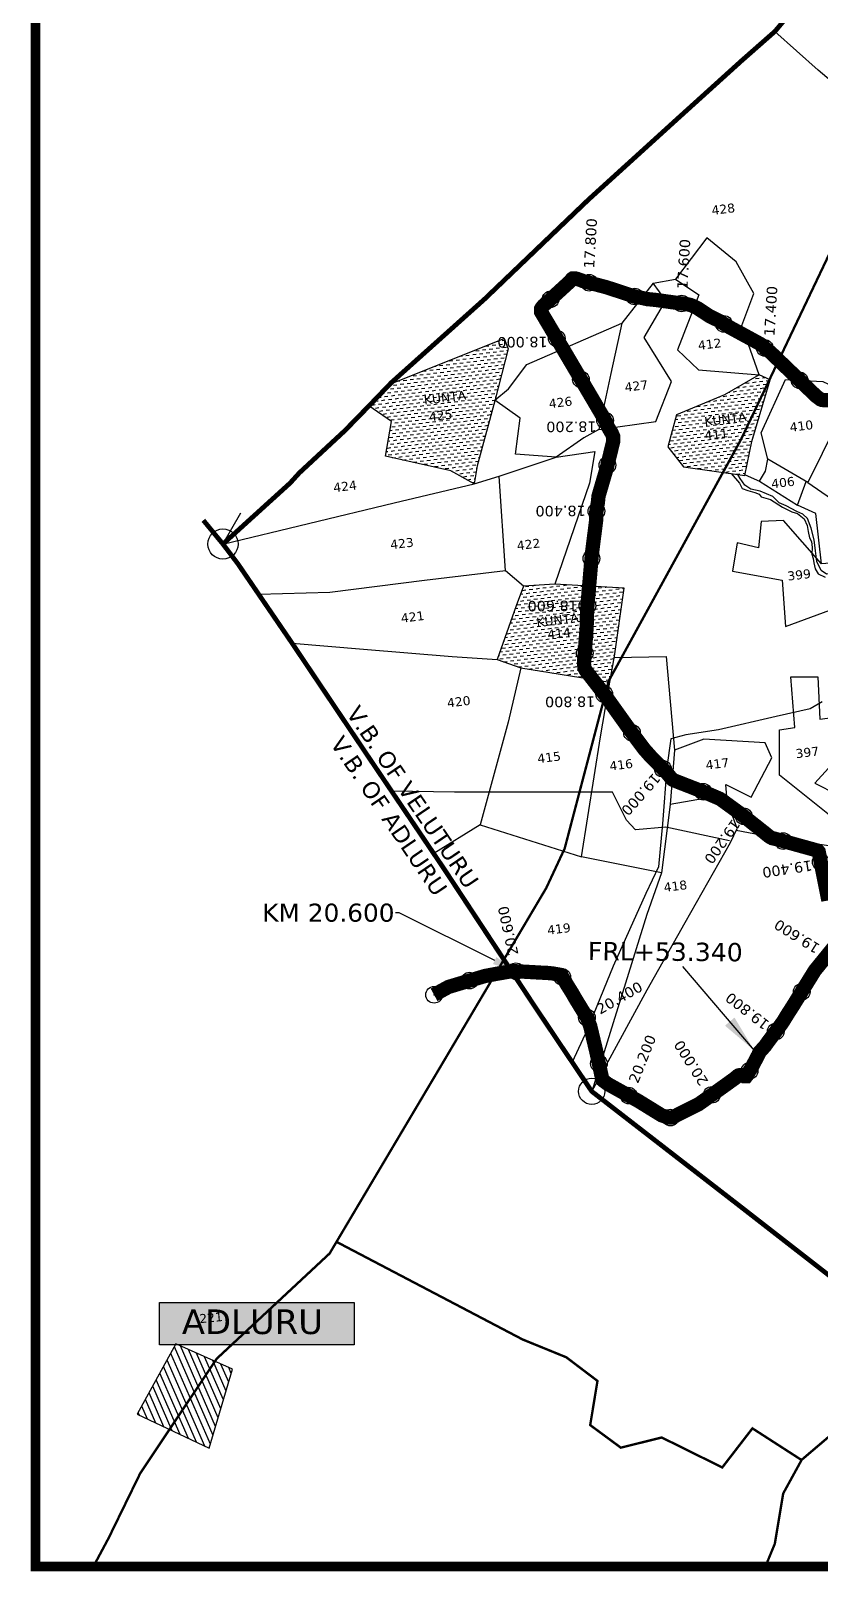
# Model space of a CAD drawing. Header units: inches. Extents: x 390077 to 397592, y 1846625 to 1854066.
# Drawn here: x 390077 to 391736, y 1846625 to 1849865 of the extents above; entities that cross this region are included whole.
import ezdxf
from ezdxf import colors
from ezdxf.entities.mleader import LeaderData, LeaderLine
from ezdxf.math import Vec2, Vec3

# ---------------------------------------------------------------- set-up
doc = ezdxf.new("R2010")
doc.units = ezdxf.units.IN
doc.header["$MEASUREMENT"] = 0
doc.header["$PDMODE"] = 32
doc.header["$PDSIZE"] = 35
for name, color, linetype in [('BND', 6, 'Continuous'), ('FRL', 3, 'Continuous'), ('NALA', 4, 'Continuous'), ('points', 161, 'Continuous'), ('ROAD', 1, 'Continuous'), ('ROADS', 50, 'Continuous'), ('SY.AREA', 7, 'Continuous'), ('TEXT', 7, 'Continuous'), ('VILLAGE AREA', 1, 'Continuous'), ('WATER', 4, 'Continuous')]:
    doc.layers.add(name, color=color, linetype=linetype)
doc.styles.get("Standard").update_dxf_attribs({"font": 'verdana.ttf'})
doc.dimstyles.get("Standard").update_dxf_attribs({"dimtxt": 0.18, "dimasz": 0.18, "dimexe": 0.18, "dimexo": 0.0625, "dimgap": 0.09, "dimtad": 0, "dimtih": 1, "dimtoh": 1, "dimdec": 4, "dimzin": 0, "dimdsep": 46, "dimtxsty": 'Standard', "dimcen": 0.09, "dimadec": 0, "dimazin": 0, "dimtfac": 1, "dimtdec": 4, "dimtofl": 0, "dimtmove": 0, "dimatfit": 3, "dimfxl": 1, "dimtolj": 1, "dimtzin": 0, "dimarcsym": 0})
pattern_1 = [(7.02084, (390503.155, 1846302.0774), (6.277746, 8.041175), [7.21355, -7.21355])]

msp = doc.modelspace()

# ---------------------------------------------------------------- hatches: boundary and pattern name
h = msp.add_hatch(color=2)
h.dxf.hatch_style = 1
h.paths.add_polyline_path([(390347.2, 1847190.3), (390756.7, 1847190.3), (390756.7, 1847101.4), (390347.2, 1847101.4)])
at = {"layer": 'VILLAGE AREA', "linetype": 'ByBlock'}
h = msp.add_hatch(dxfattribs=at)
h.set_pattern_fill('ANSI31', color=256, scale=100, angle=68.5464313)
h.paths.add_polyline_path([(390300.6, 1846955), (390451.9, 1846883.5), (390500.9, 1847049.7), (390382, 1847103)])
at = {"layer": 'WATER'}
h = msp.add_hatch(dxfattribs=at)
h.set_pattern_fill('DASH', color=256, scale=2.271984, angle=7.0208, style=0)
h.set_pattern_definition(pattern_1)
h.paths.add_polyline_path([(391080.3, 1849196.1), (391072.3, 1849217.7), (390831.7, 1849121.8), (390787.5, 1849076), (390834.9, 1849043.7), (390822.7, 1848970.1), (390960, 1848939.6), (391009.1, 1848912.4), (391015.6, 1848950.3), (391052.2, 1849087.1)])
h.paths.add_polyline_path([(391631.3, 1849131), (391608.5, 1849141.3), (391535, 1849099.7), (391434.2, 1849057.2), (391415.9, 1848990.3), (391448.8, 1848947.8), (391578.3, 1848929.6), (391593, 1849001.5)])
h.paths.add_polyline_path([(390900.2, 1849073.2), (390998.8, 1849085.4), (390995.3, 1849114), (390896.7, 1849101.9)], flags=24)
h.paths.add_polyline_path([(390911, 1849038), (390964.4, 1849044.6), (390960.8, 1849073.4), (390907.4, 1849066.8)], flags=24)
h.paths.add_polyline_path([(391490, 1849028.1), (391588.5, 1849040.3), (391585, 1849069), (391486.4, 1849056.8)], flags=24)
h.paths.add_polyline_path([(391490.1, 1848999.3), (391543.4, 1849005.9), (391539.9, 1849034.2), (391486.7, 1849027.6)], flags=24)
h = msp.add_hatch(dxfattribs=at)
h.set_pattern_fill('DASH', color=256, scale=2.271984, angle=7.0208, style=0)
h.set_pattern_definition(pattern_1)
h.paths.add_polyline_path([(391324.2, 1848693), (391178.4, 1848701.5), (391113, 1848697.1), (391097.4, 1848655.4), (391057.1, 1848542.7), (391107.4, 1848525.1), (391294, 1848494.7), (391303.9, 1848549.4)])
h.paths.add_polyline_path([(391161.2, 1848608.8), (391259.7, 1848621), (391256.2, 1848649.7), (391157.6, 1848637.5)], flags=24)
h.paths.add_polyline_path([(391164.8, 1848579.4), (391218.1, 1848586), (391214.6, 1848614.3), (391161.3, 1848607.7)], flags=24)

# ---------------------------------------------------------------- linework, layer by layer
at = {"color": 0, "const_width": 20}
msp.add_lwpolyline([(390086.8, 1854056.4), (397577.3, 1854056.4), (397577.3, 1846635), (390086.8, 1846635)], close=True, dxfattribs=at)
at = {"color": 2}
msp.add_lwpolyline([(390347.2, 1847190.3), (390756.7, 1847190.3), (390756.7, 1847101.4), (390347.2, 1847101.4)], close=True, dxfattribs=at)
at = {"color": 5}
for centre, radius in [((390480.7, 1848785.6), 31.7), ((391256.1, 1847634.3), 27.5)]:
    msp.add_circle(centre, radius, dxfattribs=at)
at = {"layer": 'BND', "lineweight": 30, "const_width": 10}
for points in [[(390480.7, 1848785.6), (390622, 1848913.9), (390641.5, 1848935.4), (390736.9, 1849024), (390786.5, 1849074.9), (390835, 1849125.3), (391030.8, 1849300.8), (391249, 1849509.8), (391441.6, 1849684.9), (391571.2, 1849802.2), (391641.4, 1849864), (391766.6, 1850013.4), (391922.7, 1850159.1), (392064.6, 1850328), (392239.2, 1850536.4), (392339.2, 1850651.7), (392509.4, 1850851.6), (392650.7, 1851018.8), (392808.4, 1851209.3), (392888.3, 1851314.2), (393059.1, 1851520.5), (393139.3, 1851616.8)], [(391764, 1847240.2), (391560.6, 1847398.4), (391256.1, 1847634.3), (391134.8, 1847815.3), (390945.9, 1848101.9), (390786, 1848338.9), (390626, 1848577.2), (390511.9, 1848744.4), (390480.7, 1848785.6), (390439.5, 1848835.6)]]:
    msp.add_lwpolyline(points, dxfattribs=at)
at = {"layer": 'BND'}
msp.add_lwpolyline([(390480.7, 1848785.6), (390518.5, 1848851.1)], dxfattribs=at)
at = {"layer": 'FRL', "color": 84, "const_width": 30}
for points in [[(391753.7, 1848036), (391733.3, 1848138.4), (391732.5, 1848139.3), (391731.2, 1848140.7), (391638, 1848166.5), (391635.4, 1848166.9), (391631.2, 1848169.1), (391627.4, 1848171.9), (391619.9, 1848178), (391568.9, 1848218.4), (391532.9, 1848244.6), (391530, 1848246.7), (391525.2, 1848249.9), (391497.9, 1848261.6), (391433.4, 1848286.8), (391427.4, 1848289.2), (391425, 1848290.9), (391412.9, 1848305.6), (391381.6, 1848337), (391366.4, 1848354.2), (391355.2, 1848369.1), (391332.6, 1848399.6), (391283.8, 1848468), (391244.7, 1848518.1), (391242.7, 1848521.1), (391240.8, 1848524.9), (391240.3, 1848530.3), (391239.8, 1848534.2), (391245.4, 1848609.8), (391246.1, 1848636.1), (391246.7, 1848651.3), (391256.5, 1848765.1), (391265.7, 1848837.6), (391265.7, 1848843.7), (391265.7, 1848853.2), (391267, 1848859.7), (391267.8, 1848865.7), (391269.1, 1848873.1), (391270.4, 1848886.5), (391287.8, 1848945.9), (391301.3, 1849001.6), (391301.3, 1849005.5), (391301.3, 1849008.2), (391301.3, 1849011.7), (391299.6, 1849015.5), (391297.9, 1849019.6), (391295.8, 1849022.2), (391290.2, 1849032.1), (391286.7, 1849041.1), (391283.3, 1849047.4), (391243, 1849115.9), (391176.4, 1849228.6), (391158.7, 1849258.5), (391149.7, 1849273.5), (391149.4, 1849275.9), (391149.4, 1849278), (391149.4, 1849280), (391150.6, 1849282.1), (391151.7, 1849283.5), (391154.9, 1849287.4), (391162.9, 1849294.4), (391210, 1849337.5), (391212.5, 1849340.6), (391214.5, 1849343.2), (391216.3, 1849344.4), (391218.8, 1849344.4), (391220.6, 1849344.4), (391223.3, 1849344), (391225.9, 1849343.2), (391228.1, 1849342.3), (391232.5, 1849340.9), (391238.1, 1849338.7), (391287.6, 1849325.6), (391351, 1849304.8), (391358, 1849304.1), (391364.5, 1849302.6), (391372.9, 1849300.8), (391390.2, 1849299.1), (391447.9, 1849291.2), (391453.8, 1849290.7), (391463, 1849288.7), (391468.7, 1849286.5), (391478.1, 1849282), (391504.1, 1849264.8), (391523.2, 1849255.6), (391542.3, 1849243.6), (391598.1, 1849213.2), (391606, 1849208.9), (391611.9, 1849205.6), (391616.4, 1849202.2), (391620.9, 1849196.9), (391631, 1849189.8), (391672, 1849150.3), (391724, 1849100.6), (391727.3, 1849097.3), (391731.3, 1849094.2), (391735.1, 1849091.5), (391737.4, 1849089.7), (391740.3, 1849088.6), (391743.4, 1849088.4), (391748.1, 1849088.4), (391771.8, 1849088.3)], [(390924.6, 1847837.4), (390955.1, 1847854), (391031.8, 1847877), (391056.1, 1847881.6), (391089.6, 1847887.4), (391132.7, 1847885), (391145.7, 1847884.2), (391161.6, 1847883.5), (391173.5, 1847882.4), (391190.9, 1847879.3), (391193.2, 1847877), (391196.1, 1847871.5), (391199.7, 1847866.9), (391203.2, 1847860.1), (391207.8, 1847852.7), (391214.9, 1847841.3), (391221.8, 1847829.3), (391247.4, 1847787.4), (391250.3, 1847778.2), (391252.9, 1847771.8), (391266.4, 1847715.1), (391278.6, 1847658.3), (391280.8, 1847656.5), (391283.7, 1847654.6), (391286.3, 1847652.4), (391289.6, 1847649.9), (391354.1, 1847614.1), (391403.1, 1847583.9), (391417.1, 1847579.1), (391419.7, 1847579.1), (391421.1, 1847579.1), (391426.3, 1847579.5), (391440, 1847586.9), (391480.9, 1847607.3), (391522.5, 1847636.8), (391558.4, 1847662.6), (391560.1, 1847664.3), (391562.7, 1847666.6), (391565, 1847667.9), (391567.6, 1847668.5), (391568.9, 1847668.5), (391571.9, 1847668.2), (391573.2, 1847668.2), (391574.8, 1847667.6), (391577.5, 1847666.9), (391578.5, 1847665.9), (391579.4, 1847665.9), (391581.1, 1847665.9), (391582.4, 1847667.6), (391584.4, 1847671.8), (391586.3, 1847674.8), (391591.9, 1847683.6), (391605.6, 1847709.5), (391609.4, 1847717.4), (391620.1, 1847729.1), (391627.2, 1847738.9), (391654.9, 1847776), (391660, 1847783.5), (391666.5, 1847794.3), (391678.2, 1847812.5), (391718.5, 1847877.6), (391725.1, 1847888.3), (391768.4, 1847941.6)]]:
    msp.add_lwpolyline(points, dxfattribs=at)
at = {"layer": 'FRL', "color": 82}
for points in [[(391737.4, 1849089.7), (391735.1, 1849091.5), (391731.3, 1849094.2), (391727.3, 1849097.3), (391724, 1849100.6), (391672, 1849150.3), (391631, 1849189.8), (391620.9, 1849196.9), (391616.4, 1849202.2), (391611.9, 1849205.6), (391606, 1849208.9), (391598.1, 1849213.2), (391542.3, 1849243.6), (391523.2, 1849255.6), (391504.1, 1849264.8), (391478.1, 1849282), (391468.7, 1849286.5), (391463, 1849288.7), (391453.8, 1849290.7), (391447.9, 1849291.2), (391390.2, 1849299.1), (391372.9, 1849300.8), (391364.5, 1849302.6), (391358, 1849304.1), (391351, 1849304.8), (391287.6, 1849325.6), (391238.1, 1849338.7), (391232.5, 1849340.9), (391228.1, 1849342.3), (391225.9, 1849343.2), (391223.3, 1849344), (391220.6, 1849344.4), (391218.8, 1849344.4), (391216.3, 1849344.4), (391214.5, 1849343.2), (391212.5, 1849340.6), (391210, 1849337.5), (391162.9, 1849294.4), (391154.9, 1849287.4), (391151.7, 1849283.5), (391150.6, 1849282.1), (391149.4, 1849280), (391149.4, 1849278), (391149.4, 1849275.9), (391149.7, 1849273.5), (391158.7, 1849258.5), (391176.4, 1849228.6), (391243, 1849115.9), (391283.3, 1849047.4), (391286.7, 1849041.1), (391290.2, 1849032.1), (391295.8, 1849022.2), (391297.9, 1849019.6), (391299.6, 1849015.5), (391301.3, 1849011.7), (391301.3, 1849008.2), (391301.3, 1849005.5), (391301.3, 1849001.6), (391287.8, 1848945.9), (391270.4, 1848886.5), (391269.1, 1848873.1), (391267.8, 1848865.7), (391267, 1848859.7), (391265.7, 1848853.2), (391265.7, 1848843.7), (391265.7, 1848837.6), (391256.5, 1848765.1), (391246.7, 1848651.3), (391246.1, 1848636.1), (391245.4, 1848609.8), (391239.8, 1848534.2), (391240.3, 1848530.3), (391240.8, 1848524.9), (391242.7, 1848521.1), (391244.7, 1848518.1), (391283.8, 1848468), (391332.6, 1848399.6), (391355.2, 1848369.1), (391366.4, 1848354.2), (391381.6, 1848337), (391412.9, 1848305.6), (391425, 1848290.9), (391427.4, 1848289.2), (391433.4, 1848286.8), (391497.9, 1848261.6), (391525.2, 1848249.9), (391530, 1848246.7), (391532.9, 1848244.6), (391568.9, 1848218.4), (391619.9, 1848178), (391627.4, 1848171.9), (391631.2, 1848169.1), (391635.4, 1848166.9), (391638, 1848166.5), (391731.2, 1848140.7), (391732.5, 1848139.3), (391733.3, 1848138.4), (391753.7, 1848036)], [(391768.4, 1847941.6), (391725.1, 1847888.3), (391718.5, 1847877.6), (391678.2, 1847812.5), (391666.5, 1847794.3), (391660, 1847783.5), (391654.9, 1847776), (391627.2, 1847738.9), (391620.1, 1847729.1), (391609.4, 1847717.4), (391605.6, 1847709.5), (391591.9, 1847683.6), (391586.3, 1847674.8), (391584.4, 1847671.8), (391582.4, 1847667.6), (391581.1, 1847665.9), (391579.4, 1847665.9), (391578.5, 1847665.9), (391577.5, 1847666.9), (391574.8, 1847667.6), (391573.2, 1847668.2), (391571.9, 1847668.2), (391568.9, 1847668.5), (391567.6, 1847668.5), (391565, 1847667.9), (391562.7, 1847666.6), (391560.1, 1847664.3), (391558.4, 1847662.6), (391522.5, 1847636.8), (391480.9, 1847607.3), (391440, 1847586.9), (391426.3, 1847579.5), (391421.1, 1847579.1), (391419.7, 1847579.1), (391417.1, 1847579.1), (391403.1, 1847583.9), (391354.1, 1847614.1), (391289.6, 1847649.9), (391286.3, 1847652.4), (391283.7, 1847654.6), (391280.8, 1847656.5), (391278.6, 1847658.3), (391266.4, 1847715.1), (391252.9, 1847771.8), (391250.3, 1847778.2), (391247.4, 1847787.4), (391221.8, 1847829.3), (391214.9, 1847841.3), (391207.8, 1847852.7), (391203.2, 1847860.1), (391199.7, 1847866.9), (391196.1, 1847871.5), (391193.2, 1847877), (391190.9, 1847879.3), (391173.5, 1847882.4), (391161.6, 1847883.5), (391145.7, 1847884.2), (391132.7, 1847885), (391089.6, 1847887.4), (391056.1, 1847881.6), (391031.8, 1847877), (390955.1, 1847854), (390924.6, 1847837.4), (390924.6, 1847837.4)]]:
    msp.add_lwpolyline(points, dxfattribs=at)
at = {"layer": 'NALA'}
for points in [[(391549.4, 1848933.7), (391567, 1848913.9), (391572.3, 1848902.5), (391584, 1848898.3), (391598.9, 1848894.3), (391608.2, 1848890.5), (391612.7, 1848885.2), (391631.8, 1848879.1), (391657, 1848863.2), (391676.6, 1848853.2), (391689.1, 1848849.5), (391702.9, 1848838.5), (391708.8, 1848824.8), (391711.4, 1848811.8), (391714.1, 1848798.8), (391718, 1848790.7), (391719.9, 1848778.2), (391718.6, 1848764.4), (391721.8, 1848754.9), (391723.2, 1848746), (391725.7, 1848733.5), (391732.3, 1848722.6), (391747.2, 1848715.6)], [(391866.4, 1848675), (391845.5, 1848694.1), (391835, 1848705.6), (391819, 1848713.4), (391802.5, 1848719.9), (391785.7, 1848720.4), (391765.1, 1848722.8), (391749.9, 1848721.9), (391738.4, 1848730), (391729.4, 1848748.7), (391726.3, 1848771.5), (391723.5, 1848794.1), (391717.5, 1848819.1), (391709.5, 1848839.1), (391699.8, 1848848.7), (391687.3, 1848854.3), (391664.6, 1848865.8), (391650, 1848872.2), (391636.6, 1848885.9), (391610.3, 1848897), (391590.5, 1848901.1), (391577.8, 1848909.3), (391568.2, 1848923.2), (391563.1, 1848931.8)]]:
    msp.add_lwpolyline(points, dxfattribs=at)
at = {"layer": 'points'}
for p in [(391250.8, 1849335.3), (391346.4, 1849306.3), (391169.6, 1849300.5), (391445.2, 1849291.6), (391534.2, 1849248.7), (391182.6, 1849218.1), (391619.9, 1849198), (391233.5, 1849132), (391693.2, 1849130.1), (391284.2, 1849045.8), (391289.1, 1848951.5), (391265.9, 1848854.5), (391255.6, 1848755.1), (391247.1, 1848655.5), (391241.4, 1848555.7), (391282.4, 1848469.8), (391340.8, 1848388.6), (391405.7, 1848312.8), (391490.5, 1848264.5), (391575.6, 1848213.1), (391658.9, 1848160.7), (391737.6, 1848117), (391096.8, 1847887), (390999.2, 1847867.2), (391194.2, 1847875), (391697.8, 1847844), (390924.6, 1847837.4), (391246.1, 1847789.6), (391643.1, 1847760.3), (391271.2, 1847693), (391588, 1847677.5), (391333.9, 1847625.3), (391508.7, 1847627), (391421.6, 1847579.2)]:
    msp.add_point(p, dxfattribs=at)
at = {"layer": 'ROAD'}
for points in [[(391740.7, 1848453.8), (391715.5, 1848438.6), (391644.2, 1848422.9), (391522.6, 1848394.7), (391454.2, 1848384), (391422.5, 1848375.7), (391413.7, 1848316.4), (391404.7, 1848197.3), (391396.3, 1848106.4), (391369.8, 1848050.3), (391301, 1847897.3), (391246.5, 1847763.4), (391214.8, 1847696)], [(391546, 1848161), (391412.1, 1848190), (391348.2, 1848184.4), (391329, 1848205.1), (391299.9, 1848263.7), (391220.3, 1848263.7), (390967.3, 1848263.9), (390835.2, 1848265.9)]]:
    msp.add_lwpolyline(points, dxfattribs=at)
at = {"layer": 'ROADS', "color": 40, "const_width": 5}
for points in [[(392523.8, 1854056.4), (392374.3, 1853914.2), (392065, 1853607.8), (392020.2, 1853556.6), (391952.2, 1853223.1), (391889.6, 1852897), (391981.3, 1852365.6), (392039.8, 1852013.1), (392063, 1851713.2), (392086.8, 1851381.1), (392131.2, 1850884.4), (392179.5, 1850299), (391957.3, 1849819.8), (391570, 1849005.5), (391291.9, 1848497.8), (391199.2, 1848145.1), (391160.6, 1848062.2), (390934.9, 1847680.8), (390705, 1847293.3), (390467.5, 1847071.8), (390306.7, 1846830.6), (390240.4, 1846694.7), (390208.5, 1846635)], [(390720.6, 1847317.2), (391110.8, 1847112.4), (391202.7, 1847074.9), (391268.2, 1847025.2), (391252.9, 1846932.3), (391317.3, 1846884.8), (391403.3, 1846906.2), (391530.6, 1846843.2), (391594, 1846925.4), (391697.3, 1846858.8), (391658.7, 1846788.4), (391641.1, 1846682.7), (391621.4, 1846635)], [(391696.9, 1846858.7), (391754.7, 1846907.9), (391820.8, 1846880.8), (391850.8, 1846884), (391944, 1846855.8), (392038.3, 1846846.9), (392260.9, 1846727.7), (392333.3, 1846716.5), (392426.8, 1846690.9), (392504, 1846642.5)]]:
    msp.add_lwpolyline(points, dxfattribs=at)
at = {"layer": 'SY.AREA'}
for points in [[(391933.7, 1849499.3), (391967.7, 1849587.6), (391809.8, 1849716.3), (391732, 1849782.6), (391641.4, 1849864)], [(391385, 1849334.6), (391432.6, 1849343.1), (391481.3, 1849310), (391436.2, 1849194.4), (391480.6, 1849151.7), (391608.5, 1849141.3), (391571.4, 1849245.2), (391596.9, 1849312.7), (391559.9, 1849379.3), (391497.8, 1849429.7), (391432.6, 1849343.1)], [(391271.4, 1849026.8), (391390.7, 1849043.5), (391423.6, 1849127.3), (391366.3, 1849220), (391412.1, 1849298.1), (391385, 1849334.6), (391319.3, 1849250)], [(390831.7, 1849121.8), (391072.3, 1849217.7), (391080.3, 1849196.1), (391052.2, 1849087.1), (391015.6, 1848950.3), (391009.1, 1848912.4), (391061.8, 1848928.3), (391181.5, 1848968.6), (391095.8, 1848974.6), (391105.5, 1849050.6), (391052.4, 1849088), (391081.3, 1849112), (391119.5, 1849163.6), (391319.3, 1849250), (391296.6, 1849144.6), (391271.4, 1849026.8), (391239.7, 1849009.2), (391181.5, 1848968.6), (391262.8, 1848980.6), (391251.4, 1848913.9), (391178.4, 1848701.5), (391113, 1848697.1), (391097.4, 1848655.4), (391057.1, 1848542.7), (391107.4, 1848525.1), (391294, 1848494.7), (391303.9, 1848549.4), (391324.2, 1848693), (391178.4, 1848701.5)], [(391608.5, 1849141.3), (391535, 1849099.7), (391434.2, 1849057.2), (391415.9, 1848990.3), (391448.8, 1848947.8), (391578.3, 1848929.6), (391593, 1849001.5), (391631.3, 1849131), (391608.5, 1849141.3)], [(391578.6, 1848931.1), (391609.2, 1848918.1), (391621.4, 1848939), (391626.5, 1848964.4), (391612.6, 1849019.8), (391663.6, 1849131.4), (391741.9, 1849127.5), (391801.3, 1849099.5), (391710.3, 1848915.3), (391626.5, 1848964.4)], [(390480.7, 1848785.6), (390840.9, 1848872.1), (391009.1, 1848912.4), (390960, 1848939.6), (390822.7, 1848970.1), (390834.9, 1849043.7), (390787.5, 1849076)], [(391113, 1848697.1), (391074.5, 1848729.3), (391061.8, 1848928.3)], [(391609.2, 1848918.1), (391688.6, 1848867.5), (391706.8, 1848917.3)], [(391710.3, 1848915.3), (391839.8, 1848826.1), (391861.1, 1848820.5), (391821.5, 1848750.3), (391739.2, 1848744.3), (391727.3, 1848849.9), (391688.6, 1848867.5)], [(391739.2, 1848744.3), (391659, 1848835.3), (391612.7, 1848833.2), (391606.6, 1848777.7), (391561.7, 1848788), (391551.9, 1848728.6), (391656.8, 1848709.7), (391663.5, 1848612.2), (391757, 1848646.7), (391805.9, 1848694.5), (391821.5, 1848750.3), (391867.5, 1848673.3), (391896.9, 1848731), (391926.9, 1848788.9), (391861.1, 1848820.5)], [(391074.5, 1848729.3), (390904.8, 1848708.9), (390705.7, 1848683.6), (390556.2, 1848679.5)], [(390626, 1848577.2), (390776.1, 1848564.7), (390962.9, 1848548.8), (391057.1, 1848542.7)], [(391303.5, 1848547.1), (391412.8, 1848548.8), (391430.1, 1848351.9), (391420.9, 1848238), (391403.1, 1848093.7), (391234.7, 1848127.8)], [(391107.4, 1848525.1), (391080.3, 1848410.8), (391021.5, 1848194.8), (390923.9, 1848134.4)], [(391794.8, 1848424.7), (391815.7, 1848368.8), (391775.8, 1848337.7), (391724.9, 1848282.5), (391819.1, 1848234.7), (391784, 1848192.8), (391651.1, 1848299.5), (391651, 1848395.1), (391683.5, 1848399.5), (391674.8, 1848506), (391731.6, 1848506.2), (391735.8, 1848416.9), (391794.8, 1848424.7), (391809.7, 1848530.8), (391969.1, 1848512.6), (391949.5, 1848466), (391929.9, 1848401), (391823.1, 1848419.9), (391794.8, 1848424.7)], [(391021.5, 1848194.8), (391234.7, 1848127.8), (391274.3, 1848380), (391294, 1848494.7)], [(391540.7, 1848245.4), (391538.2, 1848280.1), (391591.5, 1848252.9), (391634.7, 1848335.9), (391620.7, 1848367.1), (391491.5, 1848374.9), (391430.1, 1848351.9)], [(391403.1, 1848093.7), (391372.3, 1848006.2), (391256.1, 1847634.3), (391372.6, 1847847.7), (391452.8, 1847989.2), (391547.8, 1848157.5), (391562.1, 1848187.5), (391540.7, 1848245.4), (391509.5, 1848252.8), (391420.9, 1848238)], [(391560.1, 1848183.4), (391626.3, 1848171.3), (391822.3, 1848141.3), (391893.8, 1848123.6), (392029.6, 1848102.9), (392162.2, 1848080.1), (392155.3, 1848178.9), (392234.8, 1848187.2), (392244.3, 1848091.1), (392162.2, 1848080.1), (392158.9, 1848056.2), (392166.9, 1847968), (392291.8, 1847997.7), (392279.7, 1848087.7), (392244.3, 1848091.1)]]:
    msp.add_lwpolyline(points, dxfattribs=at)
at = {"layer": 'VILLAGE AREA', "linetype": 'ByBlock'}
msp.add_lwpolyline([(390300.6, 1846955), (390451.9, 1846883.5), (390500.9, 1847049.7), (390382, 1847103), (390300.6, 1846955)], dxfattribs=at)

# ---------------------------------------------------------------- texts
at = {"layer": 'points', "color": 1}
for s, rotation, p in [('17.800', 86.6014, (391261.2, 1849364.9)), ('17.600', 86.6014, (391457.2, 1849321.1)), ('17.400', 86.6014, (391640.3, 1849222.4)), ('18.000', 180.4196, (391163.3, 1849221.7)), ('18.200', 180.4196, (391266.1, 1849043.6)), ('18.400', 180.4196, (391243.4, 1848866.4)), ('18.600', 180.4196, (391226.8, 1848666.7)), ('18.800', 180.4196, (391263.5, 1848465)), ('19.000', 228.6078, (391386.2, 1848305.7)), ('19.200', 234.6621, (391552.4, 1848209)), ('19.400', 188.6514, (391717.8, 1848120.7)), ('20.600', 102.1467, (391102.2, 1847922.7)), ('19.600', 147.9982, (391738.2, 1847941.5)), ('20.400', 29.6393, (391273.8, 1847795.4)), ('19.800', 142.3292, (391631.7, 1847779.5)), ('20.200', 68.4849, (391353.3, 1847649.4))]:
    msp.add_text(s, height=22, rotation=rotation, dxfattribs=at).set_placement(p)
at = {"layer": 'points', "color": 6}
msp.add_text('20.000', height=22, rotation=122.2296, dxfattribs=at).set_placement((391502.3, 1847655.2))
at = {"layer": 'TEXT'}
for s, height, rotation, p in [('428', 18.93, 7.034, (391509.2, 1849477.8)), ('412', 18.93, 7.034, (391480.7, 1849193.7)), ('427', 18.93, 7.034, (391326.5, 1849105.8)), ('KUNTA', 18.93, 7.034, (390904.4, 1849078.9)), ('426', 18.93, 7.034, (391167, 1849071.2)), ('425', 18.93, 7.034, (390915.2, 1849043.8)), ('KUNTA', 18.93, 7.034, (391494.1, 1849033.8)), ('411', 18.93, 7.034, (391494.3, 1849004.6)), ('410', 18.93, 7.034, (391673.5, 1849021.6)), ('424', 18.93, 7.034, (390713.9, 1848894.6)), ('406', 18.93, 7.034, (391634.8, 1848902.6)), ('423', 18.93, 7.034, (390833.6, 1848774.5)), ('422', 18.93, 7.034, (391099.8, 1848772.6)), ('399', 18.93, 7.034, (391668.7, 1848708.5)), ('421', 18.93, 7.034, (390856.1, 1848620)), ('KUNTA', 18.93, 7.034, (391141, 1848611.2)), ('414', 18.93, 7.034, (391164, 1848585.6)), ('420', 18.93, 7.034, (390953.1, 1848441.6)), ('415', 18.93, 7.034, (391143, 1848324.5)), ('397', 18.93, 7.034, (391686, 1848335)), ('416', 18.93, 7.034, (391294.5, 1848308.9)), ('417', 18.93, 7.034, (391496.8, 1848311)), ('418', 18.93, 7.034, (391408.6, 1848053.7)), ('419', 18.93, 7.034, (391163.7, 1847963.7)), ('221', 18.82, 5.5108, (390432, 1847146.6))]:
    msp.add_text(s, height=height, rotation=rotation, dxfattribs=at).set_placement(p)
at = {"layer": 'TEXT', "color": 6}
for s, p in [('V.B. OF VELUTURU', (390738.6, 1848429.6)), ('V.B. OF ADLURU', (390705, 1848366))]:
    msp.add_text(s, height=35, rotation=304.2283, dxfattribs=at).set_placement(p)
at = {"layer": 'TEXT', "color": 5}
msp.add_text('FRL+53.340', height=38.49, rotation=359.5381, dxfattribs=at).set_placement((391248, 1847910.4))
msp.add_text('ADLURU', height=51.89, dxfattribs=at).set_placement((390394.3, 1847123.8))

# ---------------------------------------------------------------- leaders
at = {"color": 5}
msp.add_leader([(391598.1, 1847720), (391447.9, 1847896.9)], dimstyle='Standard', override={"dimasz": 80, "dimgap": 0.09, "dimtad": 0}, dxfattribs=at)
at = {"layer": 'TEXT', "color": 5}
ml = msp.add_multileader_mtext('Standard', dxfattribs=at)
ml.set_content('KM 20.600', color=5)
ml.set_leader_properties()
ml.build(insert=Vec2(0, 0))
ml.multileader.update_dxf_attribs({"arrow_head_size": 50})
ctx = ml.context
ctx.base_point, ctx.char_height, ctx.arrow_head_size, ctx.plane_origin = Vec3(390564.4, 1848009.8), 38, 50, Vec3(390729.9, 1848043.7)
ctx.text_align_type = 2
notes = []
notes.append((ctx, [(1, (1, 1, 0), (390851.5, 1848009.8), (-1, 0), 8, [(0, [(391096.8, 1847887)], 0, [])])]))
ctx.mtext.insert, ctx.mtext.alignment, ctx.mtext.flow_direction = Vec3(390841.5, 1848029.2), 3, 5
for ctx, leaders in notes:
    for number, flags, end, landing, length, lines in leaders:
        leader = LeaderData()
        leader.index, (leader.has_last_leader_line, leader.has_dogleg_vector, leader.attachment_direction) = number, flags
        leader.last_leader_point, leader.dogleg_vector, leader.dogleg_length = Vec3(end), Vec3(landing), length
        for number, points, colour, breaks in lines:
            line = LeaderLine()
            line.index, line.vertices, line.color, line.breaks = number, Vec3.list(points), colors.encode_raw_color(colour), breaks
            leader.lines.append(line)
        ctx.leaders.append(leader)

doc.saveas('drawing.dxf')
